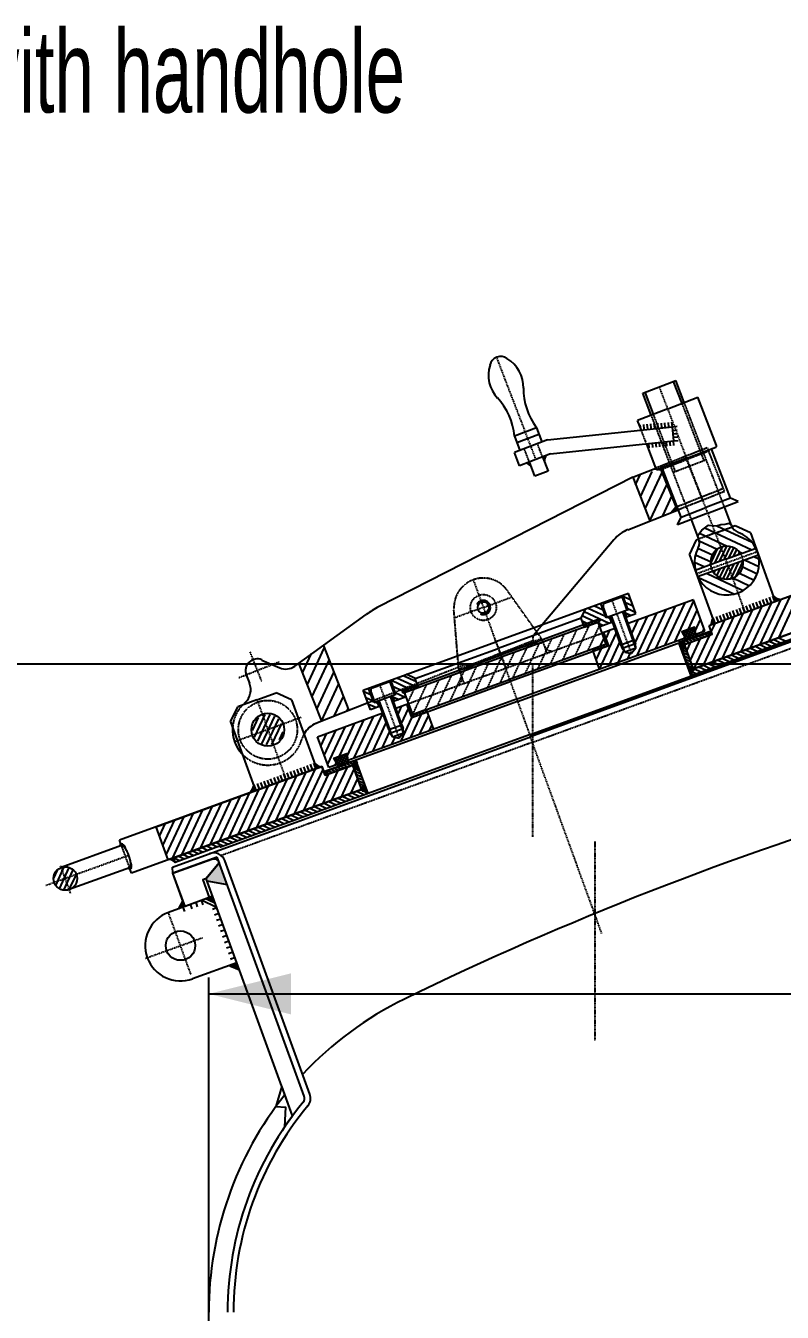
# Model space of a CAD drawing. Extents: x 77471 to 85881, y 26709 to 38599.
# Drawn here: x 78076 to 78719, y 35921 to 37014 of the extents above; entities that cross this region are included whole.
import ezdxf

# ---------------------------------------------------------------- set-up
doc = ezdxf.new("R2010")
doc.units = 0
doc.header["$MEASUREMENT"] = 0
for name, pattern in [('DASHDOT', [1, 0.5, -0.25, 0, -0.25]), ('DASHED', [0.75, 0.5, -0.25]), ('HIDDEN', [0.375, 0.25, -0.125])]:
    doc.linetypes.add(name, pattern=pattern)
for name, color, linetype in [('10', 7, 'CONTINUOUS'), ('12', 7, 'CONTINUOUS'), ('17', 7, 'CONTINUOUS'), ('19', 7, 'CONTINUOUS'), ('20', 7, 'CONTINUOUS'), ('21', 7, 'CONTINUOUS'), ('22', 7, 'CONTINUOUS'), ('50', 7, 'CONTINUOUS')]:
    doc.layers.add(name, color=color, linetype=linetype)
doc.styles.get("Standard").update_dxf_attribs({"font": 'txt', "height": 0.2})

msp = doc.modelspace()

# ---------------------------------------------------------------- linework, layer by layer
at = {"layer": '10', "color": 92, "linetype": 'DASHED'}
for q in [(78676.4, 36588), (78648.2, 36577.8)]:
    msp.add_line((78662.8, 36583.1), q, dxfattribs=at)
at = {"layer": '10', "color": 92, "linetype": 'Continuous'}
for p, q in [((78679.2, 36589), (78676.4, 36588)), ((78692, 36583.1), (78679.2, 36589)), ((78640.4, 36564.3), (78646.3, 36577.1)), ((78646.3, 36577.1), (78648.2, 36577.8)), ((78692, 36583.1), (78713.2, 36524.8)), ((78640.4, 36564.3), (78661.6, 36506)), ((78671, 36560.5), (78696.8, 36569.9)), ((78673, 36554.9), (78698.9, 36564.3)), ((78671, 36560.5), (78645.1, 36551.1)), ((78673, 36554.9), (78647.2, 36545.5)), ((78656.9, 36504.3), (78797.8, 36555.6)), ((78643.6, 36467.5), (78808.1, 36527.4)), ((78690.2, 36516.4), (78688.5, 36521.1)), ((78693, 36517.5), (78691.3, 36522.2)), ((78695.9, 36518.5), (78694.1, 36523.2)), ((78698.7, 36519.5), (78697, 36524.2)), ((78701.5, 36520.5), (78699.8, 36525.2)), ((78704.3, 36521.6), (78702.6, 36526.3)), ((78707.1, 36522.6), (78705.4, 36527.3)), ((78710, 36523.6), (78708.2, 36528.3)), ((78712.8, 36524.6), (78711.1, 36529.3)), ((78662, 36506.2), (78660.3, 36510.9)), ((78664.9, 36507.2), (78663.1, 36511.9)), ((78667.7, 36508.2), (78666, 36512.9)), ((78670.5, 36509.2), (78668.8, 36513.9)), ((78673.3, 36510.3), (78671.6, 36515)), ((78676.1, 36511.3), (78674.4, 36516)), ((78678.9, 36512.3), (78677.2, 36517)), ((78681.8, 36513.3), (78680.1, 36518)), ((78684.6, 36514.4), (78682.9, 36519.1)), ((78687.4, 36515.4), (78685.7, 36520.1)), ((78494.1, 36439.7), (78658.6, 36499.6)), ((78504.4, 36411.5), (78767, 36507.1)), ((78656.8, 36495.7), (78655.8, 36498.6)), ((78656, 36497.9), (78658.7, 36498.9)), ((78656.2, 36498.2), (78658.5, 36499.2)), ((78658.7, 36498.9), (78656.4, 36497.4)), ((78659.6, 36496.8), (78656.9, 36504.3)), ((78641.6, 36461.5), (78631.3, 36489.7)), ((78636.1, 36488.2), (78631.6, 36489)), ((78634.5, 36488.4), (78632.1, 36488.5)), ((78632.1, 36488.5), (78634.1, 36483.4)), ((78632.3, 36487.8), (78634.5, 36488.4)), ((78636.1, 36488.1), (78632.3, 36487.8)), ((78632.5, 36487.3), (78636.1, 36488.1)), ((78636, 36487.7), (78632.5, 36487.3)), ((78632.7, 36486.5), (78636, 36487.7)), ((78634.1, 36483.4), (78633.6, 36488.1)), ((78636.1, 36488.2), (78659.6, 36496.8)), ((78644, 36466.5), (78636.1, 36488.2)), ((78656.4, 36497.4), (78658.9, 36498.2)), ((78658.9, 36498.2), (78656.4, 36496.9)), ((78656.4, 36496.9), (78659.1, 36497.7)), ((78659.1, 36497.7), (78656.8, 36496.3)), ((78656.8, 36496.3), (78659.3, 36497.1)), ((78636.3, 36487.3), (78632.7, 36486.5)), ((78632.9, 36485.7), (78636.3, 36487.3)), ((78636.5, 36487.1), (78632.9, 36485.7)), ((78633.3, 36484.8), (78636.5, 36487.1)), ((78636.5, 36486.5), (78633.3, 36484.8)), ((78633.7, 36483.8), (78636.5, 36486.5)), ((78636.7, 36486.3), (78633.7, 36483.8)), ((78633.8, 36483), (78636.7, 36486.3)), ((78633.9, 36482.5), (78636.9, 36486)), ((78638.7, 36469.4), (78643.2, 36468.6)), ((78639, 36469), (78643.2, 36468.3)), ((78643.2, 36468.3), (78639.3, 36468.3)), ((78639.3, 36468.3), (78643.2, 36468)), ((78641.1, 36463.7), (78639.4, 36468.8)), ((78639.4, 36468.8), (78642, 36464.9)), ((78643.2, 36468), (78639.7, 36467.3)), ((78639.7, 36467.3), (78643.6, 36467.6)), ((78643.6, 36467.6), (78639.9, 36466.4)), ((78639.9, 36466.4), (78643.6, 36467.3)), ((78643.6, 36467.3), (78640.3, 36465.6)), ((78640.3, 36465.6), (78643.6, 36466.8)), ((78643.6, 36466.8), (78640.7, 36464.8)), ((78640.7, 36464.8), (78643.9, 36466.5)), ((78643.9, 36466.5), (78640.8, 36464.3)), ((78644, 36466.5), (78641.1, 36462.9)), ((78640.8, 36464.3), (78642.9, 36465.3)), ((78642.9, 36465.3), (78641.1, 36463.7)), ((78272.8, 36441.1), (78289.2, 36447.1)), ((78302.1, 36441.1), (78289.2, 36447.1)), ((78250.4, 36422.3), (78256.4, 36435.1)), ((78272.8, 36441.1), (78256.4, 36435.1)), ((78302.1, 36441.1), (78323.3, 36382.9)), ((78494.1, 36439.7), (78329.7, 36379.9)), ((78250.4, 36422.3), (78271.6, 36364.1)), ((78504.4, 36411.5), (78241.8, 36316)), ((78354.2, 36385.6), (78357.2, 36389.1)), ((78367.2, 36361.6), (78356.9, 36389.8)), ((78328, 36384.6), (78156.1, 36322)), ((78297.4, 36373.5), (78295.7, 36378.2)), ((78300.2, 36374.5), (78298.5, 36379.2)), ((78303.1, 36375.5), (78301.4, 36380.2)), ((78305.9, 36376.5), (78304.2, 36381.2)), ((78308.7, 36377.6), (78307, 36382.3)), ((78311.5, 36378.6), (78309.8, 36383.3)), ((78314.3, 36379.6), (78312.6, 36384.3)), ((78317.2, 36380.6), (78315.5, 36385.3)), ((78320, 36381.7), (78318.3, 36386.4)), ((78322.8, 36382.7), (78321.1, 36387.4)), ((78330.7, 36377.1), (78328, 36384.6)), ((78332.4, 36380.3), (78330, 36379.6)), ((78332.7, 36380.2), (78330, 36379.3)), ((78330, 36379.3), (78332.8, 36379.7)), ((78332.8, 36379.7), (78330.3, 36378.7)), ((78330.3, 36378.7), (78333, 36379.2)), ((78333, 36379.2), (78330.5, 36378)), ((78330.5, 36378), (78333.2, 36378.5)), ((78354.2, 36385.6), (78330.7, 36377.1)), ((78333.2, 36378.5), (78330.7, 36377.5)), ((78333.5, 36378.1), (78332.5, 36380.9)), ((78362.1, 36363.9), (78354.2, 36385.6)), ((78354.3, 36385.5), (78357.4, 36387.7)), ((78357.5, 36387.2), (78354.3, 36385.5)), ((78354.6, 36385.3), (78357.5, 36387.2)), ((78354.6, 36384.8), (78357.9, 36386.5)), ((78357.9, 36386.5), (78354.6, 36385.3)), ((78358.3, 36385.7), (78354.6, 36384.8)), ((78354.7, 36384.5), (78358.3, 36385.7)), ((78358.5, 36384.8), (78354.7, 36384.5)), ((78355, 36384), (78358.5, 36384.8)), ((78358.9, 36383.8), (78355, 36384)), ((78359.3, 36383.1), (78355, 36383.8)), ((78355, 36383.8), (78358.9, 36383.8)), ((78359.5, 36382.6), (78355, 36383.4)), ((78355.3, 36386.8), (78357.1, 36388.4)), ((78357.4, 36387.7), (78355.3, 36386.8)), ((78358.8, 36383.2), (78356.2, 36387.1)), ((78357.1, 36388.4), (78358.8, 36383.2)), ((78272.1, 36364.2), (78270.3, 36368.9)), ((78274.9, 36365.3), (78273.2, 36370)), ((78277.7, 36366.3), (78276, 36371)), ((78280.5, 36367.3), (78278.8, 36372)), ((78283.3, 36368.3), (78281.6, 36373)), ((78286.2, 36369.4), (78284.4, 36374.1)), ((78289, 36370.4), (78287.3, 36375.1)), ((78291.8, 36371.4), (78290.1, 36376.1)), ((78294.6, 36372.4), (78292.9, 36377.1)), ((78364.3, 36369.6), (78361.3, 36366)), ((78364.4, 36369.1), (78361.5, 36365.8)), ((78361.5, 36365.8), (78364.5, 36368.3)), ((78364.5, 36368.3), (78361.7, 36365.6)), ((78361.7, 36365.6), (78364.9, 36367.3)), ((78364.9, 36367.3), (78361.7, 36365)), ((78366.1, 36363.6), (78364.1, 36368.7)), ((78364.1, 36368.7), (78364.6, 36364)), ((78361.7, 36364.9), (78166.3, 36293.8)), ((78361.7, 36365), (78365.3, 36366.4)), ((78365.3, 36366.4), (78361.9, 36364.8)), ((78361.9, 36364.8), (78365.5, 36365.5)), ((78362.1, 36363.9), (78366.7, 36363.1)), ((78365.5, 36365.5), (78362.2, 36364.4)), ((78362.2, 36364.4), (78365.7, 36364.8)), ((78365.7, 36364.8), (78362.2, 36364)), ((78362.2, 36364), (78365.9, 36364.3)), ((78365.9, 36364.3), (78363.7, 36363.7)), ((78363.7, 36363.7), (78366.1, 36363.6)), ((78197.3, 36305.1), (78187, 36333.3)), ((78157.8, 36317.3), (78106.5, 36298.6)), ((78157.8, 36317.3), (78156.1, 36322)), ((78156.9, 36318.9), (78157.6, 36317.3)), ((78158, 36319.3), (78158.1, 36317.1)), ((78158.9, 36318.8), (78158.3, 36317.2)), ((78159.7, 36318.2), (78158.6, 36316.9)), ((78160.2, 36317.6), (78159.2, 36316.4)), ((78160.7, 36317), (78159.7, 36316)), ((78161.1, 36316.3), (78160.1, 36315.5)), ((78160.6, 36314.7), (78161.6, 36315.3)), ((78160.9, 36314.1), (78161.9, 36314.5)), ((78161.6, 36313.2), (78162.3, 36313.6)), ((78240.9, 36316.7), (78203.3, 36303)), ((78240.9, 36316.7), (78241.8, 36316)), ((78161.9, 36312.3), (78162.7, 36312.5)), ((78164.6, 36305), (78165.3, 36305.4)), ((78164.9, 36304.1), (78165.7, 36304.2)), ((78165, 36303), (78166, 36303.3)), ((78165.1, 36302.3), (78166.3, 36302.5)), ((78202, 36306.5), (78199.3, 36305.5)), ((78199.3, 36305.5), (78202.2, 36306.1)), ((78202.2, 36306.1), (78200, 36305.1)), ((78200, 36305.1), (78202.4, 36305.4)), ((78202.4, 36305.4), (78201, 36304.7)), ((78201, 36304.7), (78202.7, 36304.6)), ((78239, 36307.5), (78201.4, 36293.8)), ((78203.3, 36303), (78202, 36306.8)), ((78203.3, 36303), (78202, 36306.8)), ((78202.7, 36304.6), (78202, 36304.2)), ((78202, 36304.2), (78202.9, 36303.7)), ((78202.9, 36303.7), (78202.7, 36304.3)), ((78312.9, 36104.3), (78239, 36307.5)), ((78317.6, 36106), (78245.4, 36304.5)), ((78164.6, 36298.5), (78113.3, 36279.9)), ((78165, 36296.7), (78164.5, 36298.5)), ((78166.3, 36293.8), (78164.6, 36298.5)), ((78166.1, 36297.2), (78164.7, 36298.9)), ((78166.4, 36298), (78164.9, 36299)), ((78166.6, 36299.1), (78165, 36299.4)), ((78166.6, 36299.8), (78165.1, 36300.1)), ((78166.5, 36301.5), (78165.2, 36301.4)), ((78166.6, 36300.6), (78165.2, 36300.8)), ((78201.4, 36293.8), (78200.9, 36299)), ((78211.6, 36265.6), (78201.4, 36293.8)), ((78303, 36087.8), (78229.7, 36289.2)), ((78226.2, 36270.9), (78197.5, 36260.5)), ((78209.7, 36270.5), (78205.9, 36263.3)), ((78210.2, 36268.9), (78208.1, 36267.2)), ((78220.7, 36269.1), (78222.1, 36265.3)), ((78225.4, 36270.8), (78226.8, 36267)), ((78238.5, 36264.8), (78225.7, 36270.8)), ((78235.1, 36274.2), (78226.2, 36270.9)), ((78211.4, 36266.3), (78207.1, 36264.8)), ((78211, 36267.1), (78207.7, 36265.6)), ((78210.6, 36268.1), (78208.2, 36266.2)), ((78209.9, 36265.1), (78211.3, 36261.4)), ((78216, 36267.4), (78217.4, 36263.6)), ((78238.7, 36264.3), (78234.9, 36263)), ((78240.4, 36259.6), (78236.6, 36258.2)), ((78242.1, 36254.9), (78238.3, 36253.5)), ((78243.8, 36250.2), (78240, 36248.9)), ((78245.5, 36245.5), (78241.7, 36244.2)), ((78247.2, 36240.9), (78243.5, 36239.4)), ((78248.9, 36236.2), (78245.2, 36234.7)), ((78250.6, 36231.4), (78246.9, 36230.1)), ((78252.3, 36226.8), (78248.6, 36225.3)), ((78255.7, 36217.8), (78218.1, 36204.1)), ((78249.7, 36215.2), (78257.8, 36211.7)), ((78254.1, 36222.1), (78250.3, 36220.6)), ((78254, 36222), (78250.3, 36220.7)), ((78255.6, 36217.1), (78250.7, 36215.4)), ((78257.2, 36213.1), (78251.5, 36215)), ((78255.8, 36217.4), (78252, 36216)), ((78255.8, 36217.4), (78252, 36216)), ((78255.8, 36217.4), (78252, 36216)), ((78255.6, 36216.4), (78252, 36215.2)), ((78256, 36215.8), (78252.1, 36214.5)), ((78256.6, 36214.5), (78252.8, 36214.4))]:
    msp.add_line(p, q, dxfattribs=at)
at = {"layer": '10', "color": 52, "linetype": 'DASHDOT'}
for p, q in [((78672, 36557.7), (78697.9, 36567.1)), ((78646.2, 36548.3), (78672, 36557.7)), ((78672, 36557.7), (78687.4, 36515.4)), ((78272.8, 36441.1), (78297.4, 36373.5)), ((78272.8, 36441.1), (78282, 36415.7)), ((78310.2, 36426), (78282, 36415.7)), ((78282, 36415.7), (78253.8, 36405.5)), ((78164, 36308.9), (78093.5, 36283.3)), ((78114.4, 36276.8), (78105.8, 36300.5)), ((78207.8, 36232.3), (78197.5, 36260.5)), ((78178, 36221.5), (78226.6, 36239.1)), ((78216.8, 36207.7), (78207.8, 36232.3))]:
    msp.add_line(p, q, dxfattribs=at)
at = {"layer": '10', "color": 3, "linetype": 'Continuous'}
for p, q in [((78809.2, 36520.4), (78505.1, 36409.7)), ((78809.2, 36520.4), (78505.1, 36409.7)), ((78200.9, 36299), (78505.1, 36409.7)), ((78200.9, 36299), (78505.1, 36409.7)), ((78229.7, 36289.2), (78240.8, 36302.5)), ((78229.7, 36289.2), (78226.9, 36288.2)), ((78230.3, 36287.3), (78247.4, 36284.3))]:
    msp.add_line(p, q, dxfattribs=at)
at = {"layer": '10', "color": 3, "linetype": 'HIDDEN'}
for q in [(78771.2, 36501.2), (78771.2, 36501.2), (78242.4, 36308.8)]:
    msp.add_line((78506.8, 36405), q, dxfattribs=at)
at = {"layer": '10', "color": 2, "linetype": 'DASHDOT'}
for p, q in [((78506.8, 36470.3), (78506.8, 36324.7)), ((78565.8, 36242.6), (78505.1, 36409.7)), ((78559.8, 36320.8), (78559.8, 36151.4))]:
    msp.add_line(p, q, dxfattribs=at)
at = {"layer": '10', "color": 92, "linetype": 'HIDDEN'}
msp.add_line((78164.6, 36298.5), (78157.8, 36317.3), dxfattribs=at)
at = {"layer": '10', "color": 92, "linetype": 'Continuous'}
msp.add_lwpolyline([(78164.6, 36298.5, 0.149531), (78165.1, 36298.9, 0.089913), (78165.4, 36299.6, 0.050793), (78165.6, 36300.7, 0.032211), (78165.6, 36302, 0.023045), (78165.4, 36303.5, 0.018241), (78165.1, 36305.3, 0.01573), (78164.6, 36307.1, 0.014639), (78164, 36308.9, 0.014639), (78163.2, 36310.7, 0.01573), (78162.5, 36312.4, 0.018241), (78161.6, 36314, 0.023045), (78160.7, 36315.3, 0.032211), (78159.9, 36316.3, 0.050793), (78159.1, 36317, 0.089913), (78158.4, 36317.3, 0.149531), (78157.8, 36317.3, 0.149531)], format="xyb", dxfattribs=at)
at = {"layer": '10', "color": 3, "linetype": 'Continuous'}
for points in [[(78232.3, 36273.2), (78211.7, 36265.6), (78201.4, 36293.8), (78234.3, 36305.8), (78236, 36306.1), (78237.5, 36305.9), (78238.8, 36305.3), (78239.8, 36304.4), (78240.8, 36302.5), (78229.7, 36289.2), (78226.9, 36288.2)], [(78296.2, 36078.3), (78303, 36087.8), (78293.8, 36112.9), (78288.9, 36095.6), (78297, 36094.9)]]:
    msp.add_lwpolyline(points, close=True, dxfattribs=at)
at = {"layer": '10', "color": 92, "linetype": 'Continuous'}
for centre, radius in [((78282, 36415.7), 14), ((78109.9, 36289.3), 10), ((78207.8, 36232.3), 12.5)]:
    msp.add_circle(centre, radius, dxfattribs=at)
for centre, radius, start, end in [((78672, 36557.7), 14, 32.3736, 187.6264), ((78672, 36557.7), 14, 215.3009, 7.6264), ((78723.2, 36547.8), 22.1, 239.1609, 253.2857), ((78715.5, 36531.9), 5.39, 240.0005, 266.2597), ((78649.6, 36510.4), 10.2, 327.2267, 357.657), ((78639.6, 36515.7), 22.3, 334.1096, 340.9489), ((78329.6, 36394), 10.2, 222.3431, 252.7733), ((78333.8, 36404.4), 22.3, 239.0511, 245.8904), ((78249.2, 36375.2), 22.1, 326.7143, 340.8391), ((78265.3, 36368), 5.39, 313.7403, 339.9995), ((78155.4, 36318.1), 1.52, 309.1444, 27.8079), ((78195.8, 36294.8), 11.2, 47.4302, 74.3997), ((78163.3, 36296.4), 1.52, 12.1921, 90.8556), ((78207.8, 36232.3), 30, 109.9856, 199.9826), ((78207.8, 36232.3), 30, 200.0006, 289.9826)]:
    msp.add_arc(centre, radius, start, end, dxfattribs=at)
at = {"layer": '10', "color": 3, "linetype": 'Continuous'}
for centre, radius, start, end in [((79631.8, 33655.5), 2816, 106.6772, 115.9822), ((78236, 36301.1), 10, 20.0046, 110.0129), ((78236, 36301.1), 5, 20.0046, 110.0129), ((78527.8, 35920.8), 296, 115.9822, 136.9372), ((78527.8, 35920.8), 296, 141.3703, 180), ((78308.3, 36102.6), 10, 320.3702, 20.0039), ((78527.8, 35920.8), 280, 140.3702, 180), ((78527.8, 35920.8), 275, 140.3701, 180), ((78308.3, 36102.6), 5, 320.3702, 20.0039)]:
    msp.add_arc(centre, radius, start, end, dxfattribs=at)
for points in [[(78229.7, 36289.2), (78240.8, 36302.5), (78230.3, 36287.3), (78247.4, 36284.3)], [(78228.2, 36271.7), (78235.1, 36274.2), (78237.7, 36267.3)]]:
    msp.add_solid(points, dxfattribs=at)
at = {"layer": '12', "color": 52, "linetype": 'Continuous'}
for p, q in [((78716.1, 36493.9), (78734, 36532.4)), ((78684.2, 36482.3), (78702.1, 36520.8)), ((78692.2, 36485.2), (78710.1, 36523.7)), ((78700.2, 36488.1), (78718.1, 36526.6)), ((78708.1, 36491), (78726.1, 36529.5)), ((78660.3, 36473.6), (78678.2, 36512.1)), ((78668.3, 36476.5), (78686.2, 36515)), ((78676.2, 36479.4), (78694.2, 36517.9)), ((78767, 36507.1), (78641.6, 36461.5)), ((78652.3, 36470.7), (78670.2, 36509.2)), ((78657.9, 36499.3), (78658.8, 36498.9)), ((78658.8, 36498.9), (78662.3, 36506.3)), ((78631.3, 36489.7), (78635.2, 36487.9)), ((78634, 36490.6), (78637.8, 36488.8)), ((78636.6, 36491.6), (78640.5, 36489.8)), ((78638.1, 36482.8), (78641.5, 36490.2)), ((78639.3, 36492.6), (78643.1, 36490.8)), ((78641, 36474.8), (78649.5, 36493.1)), ((78642, 36493.5), (78645.8, 36491.7)), ((78644.3, 36467.8), (78657.5, 36496)), ((78644.6, 36494.5), (78648.5, 36492.7)), ((78647.3, 36495.5), (78651.1, 36493.7)), ((78649.9, 36496.4), (78653.8, 36494.6)), ((78652.6, 36497.4), (78656.4, 36495.6)), ((78655.2, 36498.4), (78659.1, 36496.6)), ((78699.9, 36488), (78706.4, 36485.1)), ((78703.9, 36489.5), (78710.3, 36486.5)), ((78707.9, 36490.9), (78714.3, 36488)), ((78711.9, 36492.4), (78718.3, 36489.4)), ((78715.9, 36493.8), (78722.3, 36490.9)), ((78632.3, 36487), (78632.5, 36486.9)), ((78633.1, 36486.3), (78637.5, 36484.3)), ((78633.8, 36483.8), (78638.5, 36481.6)), ((78634.8, 36481.2), (78639.5, 36479)), ((78635.8, 36487.3), (78636.6, 36487)), ((78635.8, 36478.5), (78640.4, 36476.3)), ((78672, 36477.9), (78678.5, 36474.9)), ((78676, 36479.3), (78682.4, 36476.3)), ((78680, 36480.8), (78686.4, 36477.8)), ((78684, 36482.2), (78690.4, 36479.2)), ((78688, 36483.7), (78694.4, 36480.7)), ((78692, 36485.1), (78698.4, 36482.2)), ((78696, 36486.6), (78702.4, 36483.6)), ((78636.7, 36475.8), (78641.4, 36473.7)), ((78637.7, 36473.2), (78642.4, 36471)), ((78638.7, 36470.5), (78643.3, 36468.4)), ((78639.6, 36467.9), (78643.3, 36466.2)), ((78644.1, 36467.7), (78650.5, 36464.7)), ((78648.1, 36469.2), (78654.5, 36466.2)), ((78652.1, 36470.6), (78658.5, 36467.6)), ((78656.1, 36472.1), (78662.5, 36469.1)), ((78660.1, 36473.5), (78666.5, 36470.5)), ((78664.1, 36475), (78670.5, 36472)), ((78668.1, 36476.4), (78674.5, 36473.4)), ((78641.6, 36461.5), (78641.6, 36461.5)), ((78641.8, 36462.2), (78642.6, 36461.8)), ((78642.8, 36465), (78646.6, 36463.3)), ((78296.7, 36341.3), (78314.6, 36379.7)), ((78304.6, 36344.2), (78322.6, 36382.6)), ((78312.6, 36347.1), (78328.9, 36382)), ((78320.6, 36350), (78333.7, 36378.2)), ((78328.6, 36352.9), (78341.7, 36381.1)), ((78330.4, 36380.1), (78334.2, 36378.3)), ((78333, 36381.1), (78336.9, 36379.3)), ((78335.7, 36382.1), (78339.5, 36380.3)), ((78336.5, 36355.8), (78349.7, 36384)), ((78338.3, 36383), (78342.2, 36381.2)), ((78341, 36384), (78344.8, 36382.2)), ((78343.6, 36385), (78347.5, 36383.2)), ((78344.5, 36358.7), (78355.5, 36382.2)), ((78346.3, 36385.9), (78350.1, 36384.1)), ((78349, 36386.9), (78352.8, 36385.1)), ((78351.6, 36387.9), (78355.5, 36386.1)), ((78354.3, 36388.8), (78357.9, 36387.1)), ((78355.1, 36383.2), (78359.7, 36381)), ((78355.4, 36385.3), (78358.8, 36383.7)), ((78356, 36380.6), (78360.7, 36378.4)), ((78264.8, 36329.6), (78282.7, 36368.1)), ((78272.7, 36332.6), (78290.7, 36371)), ((78280.7, 36335.5), (78298.6, 36373.9)), ((78288.7, 36338.4), (78306.6, 36376.8)), ((78330.4, 36377.9), (78331.5, 36377.4)), ((78352.5, 36361.6), (78358.4, 36374.2)), ((78357, 36377.9), (78361.7, 36375.7)), ((78358, 36375.2), (78362.6, 36373.1)), ((78358.9, 36372.6), (78363.6, 36370.4)), ((78359.9, 36369.9), (78364.6, 36367.8)), ((78360.9, 36367.3), (78365.5, 36365.1)), ((78232.9, 36318), (78250.8, 36356.5)), ((78240.9, 36320.9), (78258.8, 36359.4)), ((78248.8, 36323.8), (78266.8, 36362.3)), ((78256.8, 36326.7), (78274.7, 36365.2)), ((78341.7, 36357.7), (78348.2, 36354.7)), ((78345.7, 36359.1), (78352.1, 36356.1)), ((78349.7, 36360.6), (78356.1, 36357.6)), ((78353.7, 36362), (78360.1, 36359)), ((78357.7, 36363.5), (78364.1, 36360.5)), ((78360.5, 36364.5), (78361.3, 36366.2)), ((78361.7, 36364.9), (78362, 36364.8)), ((78361.8, 36364.6), (78362.9, 36364.1)), ((78209, 36309.3), (78226.9, 36347.8)), ((78216.9, 36312.2), (78234.9, 36350.7)), ((78224.9, 36315.1), (78242.8, 36353.6)), ((78309.8, 36346.1), (78316.3, 36343.1)), ((78313.8, 36347.5), (78320.2, 36344.5)), ((78317.8, 36349), (78324.2, 36346)), ((78321.8, 36350.4), (78328.2, 36347.4)), ((78325.8, 36351.9), (78332.2, 36348.9)), ((78329.8, 36353.3), (78336.2, 36350.3)), ((78333.8, 36354.8), (78340.2, 36351.8)), ((78337.8, 36356.2), (78344.2, 36353.2)), ((78189.9, 36325.3), (78195, 36336.2)), ((78192.8, 36317.3), (78203, 36339.1)), ((78195.7, 36309.4), (78210.9, 36342)), ((78201, 36306.4), (78218.9, 36344.9)), ((78217.6, 36344.4), (78217.6, 36344.4)), ((78278, 36334.4), (78284.4, 36331.5)), ((78281.9, 36335.9), (78288.3, 36332.9)), ((78285.9, 36337.3), (78292.3, 36334.4)), ((78289.9, 36338.8), (78296.3, 36335.8)), ((78293.9, 36340.3), (78300.3, 36337.3)), ((78297.9, 36341.7), (78304.3, 36338.7)), ((78301.9, 36343.2), (78308.3, 36340.2)), ((78305.9, 36344.6), (78312.3, 36341.6)), ((78250, 36324.3), (78256.5, 36321.3)), ((78254, 36325.7), (78260.4, 36322.8)), ((78258, 36327.2), (78264.4, 36324.2)), ((78262, 36328.6), (78268.4, 36325.7)), ((78266, 36330.1), (78272.4, 36327.1)), ((78270, 36331.5), (78276.4, 36328.6)), ((78274, 36333), (78280.4, 36330)), ((78218.2, 36312.7), (78223.3, 36310.3)), ((78222.1, 36314.1), (78227.3, 36311.7)), ((78226.1, 36315.6), (78231.2, 36313.2)), ((78230.1, 36317), (78235.2, 36314.6)), ((78234.1, 36318.5), (78239.2, 36316.1)), ((78238.1, 36319.9), (78244.5, 36316.9)), ((78242.1, 36321.4), (78248.5, 36318.4)), ((78246.1, 36322.8), (78252.5, 36319.8)), ((78202.2, 36306.9), (78207.3, 36304.5)), ((78206.2, 36308.3), (78211.3, 36305.9)), ((78210.2, 36309.8), (78215.3, 36307.4)), ((78214.2, 36311.2), (78219.3, 36308.8)), ((78099.9, 36288.9), (78103.7, 36297.1)), ((78101.8, 36283.5), (78109.1, 36299.2)), ((78104.9, 36280.6), (78113.3, 36298.7)), ((78108.7, 36279.3), (78116.7, 36296.6)), ((78113.3, 36279.9), (78119.3, 36292.7))]:
    msp.add_line(p, q, dxfattribs=at)
for points in [[(78656.9, 36504.3), (78797.8, 36555.6), (78808.1, 36527.4), (78643.6, 36467.5), (78636.1, 36488.2), (78659.6, 36496.8)], [(78767, 36507.1), (78641.6, 36461.5), (78641.6, 36461.5), (78643.6, 36467.5), (78643.6, 36467.5), (78803.4, 36525.7), (78803.4, 36525.7), (78804.7, 36521.9), (78804.7, 36521.9), (78767.2, 36508.2), (78767.2, 36508.2)], [(78643.6, 36467.5), (78803.4, 36525.7), (78803.4, 36525.7), (78804.7, 36521.9), (78804.7, 36521.9), (78767.2, 36508.2), (78767.2, 36508.2), (78804.7, 36521.9), (78804.7, 36521.9), (78767.2, 36508.2), (78767.2, 36508.2), (78767, 36507.1), (78767, 36507.1), (78641.6, 36461.5), (78641.6, 36461.5)], [(78631.3, 36489.7), (78632.3, 36486.8), (78659.6, 36496.8), (78658.6, 36499.6)], [(78644, 36466.5), (78636.4, 36487.5), (78632.9, 36486.3), (78640.6, 36465.2)], [(78356.9, 36389.8), (78358, 36387), (78330.7, 36377.1), (78329.7, 36379.9)], [(78187, 36333.3), (78328, 36384.6), (78330.7, 36377.1), (78354.2, 36385.6), (78361.7, 36364.9), (78197.3, 36305.1)], [(78362.1, 36363.9), (78354.5, 36384.9), (78357.9, 36386.2), (78365.5, 36365.1)], [(78202, 36306.8), (78361.7, 36364.9), (78367.2, 36361.6), (78241.8, 36316), (78240.9, 36316.7), (78203.3, 36303)]]:
    msp.add_lwpolyline(points, close=True, dxfattribs=at)
msp.add_circle((78109.9, 36289.3), 10, dxfattribs=at)
at = {"layer": '19', "color": 52, "linetype": 'Continuous'}
for p, q in [((78594.5, 36623.8), (78598.4, 36632.2)), ((78598.6, 36613.6), (78608.7, 36635.2)), ((78602.6, 36603.3), (78617, 36634.2)), ((78606.6, 36593.1), (78621.3, 36624.4)), ((78617.5, 36597.5), (78625.5, 36614.7)), ((78628.4, 36601.9), (78629.8, 36604.9)), ((78653.4, 36587.2), (78693.2, 36568.6)), ((78663.5, 36589.1), (78693.5, 36575.1)), ((78673.9, 36591), (78675.5, 36590.4)), ((78675.7, 36590), (78676, 36589.9)), ((78648, 36578.4), (78647.3, 36580.2)), ((78648.6, 36576.2), (78663.9, 36569.1)), ((78648.9, 36582.7), (78672.4, 36571.7)), ((78645.4, 36564.4), (78658.6, 36558.3)), ((78647.5, 36570.1), (78659.7, 36564.4)), ((78657.9, 36555.7), (78664.2, 36569.3)), ((78661.8, 36557.2), (78668.4, 36571.2)), ((78665.8, 36558.6), (78671.9, 36571.7)), ((78669.8, 36560.1), (78675.1, 36571.3)), ((78673.8, 36561.5), (78677.9, 36570.4)), ((78677.8, 36563), (78680.5, 36568.8)), ((78681.8, 36564.4), (78682.8, 36566.6)), ((78682.5, 36567), (78685.3, 36565.7)), ((78644.5, 36558.2), (78653.2, 36554.2)), ((78666.1, 36545), (78670.2, 36553.8)), ((78669, 36544), (78674.2, 36555.3)), ((78672.1, 36543.7), (78678.2, 36556.7)), ((78675.6, 36544.2), (78682.2, 36558.2)), ((78679.8, 36546.1), (78686.2, 36559.6)), ((78685.5, 36554.1), (78697.9, 36548.3)), ((78687.1, 36560), (78699.3, 36554.3)), ((78695, 36562.9), (78699.3, 36560.9)), ((78647.4, 36545.3), (78678.4, 36530.9)), ((78655.2, 36548.4), (78686, 36534)), ((78661.2, 36548.8), (78662.2, 36550.9)), ((78663.5, 36546.6), (78666.2, 36552.4)), ((78677.2, 36544.7), (78691.3, 36538.1)), ((78682.8, 36548.7), (78695.2, 36542.9)), ((78559.6, 36521), (78566.9, 36517.7)), ((78583.9, 36529.2), (78590.4, 36526.2)), ((78585.9, 36523.9), (78592.3, 36520.9)), ((78611.8, 36484.7), (78628.5, 36520.6)), ((78619.7, 36487.6), (78636.5, 36523.5)), ((78627.7, 36490.5), (78643.9, 36525.2)), ((78549.2, 36512.7), (78559, 36508.1)), ((78550.9, 36516.3), (78572.1, 36506.4)), ((78554.3, 36519.1), (78568.8, 36512.3)), ((78571, 36511.3), (78572.6, 36510.5)), ((78585.9, 36515), (78590.2, 36513)), ((78587.8, 36518.6), (78594.2, 36515.6)), ((78594.1, 36489.5), (78604.6, 36511.9)), ((78595.8, 36478.9), (78612.5, 36514.8)), ((78603.8, 36481.8), (78620.5, 36517.7)), ((78639.3, 36501.1), (78646.8, 36517.3)), ((78549, 36508.3), (78553.7, 36506.1)), ((78551, 36505.1), (78553.6, 36503.9)), ((78553.7, 36506.1), (78556.2, 36504.9)), ((78556.3, 36507.1), (78558.9, 36505.9)), ((78559, 36508), (78561.6, 36506.8)), ((78561.7, 36509), (78564, 36507.9)), ((78563.1, 36506.2), (78566.7, 36504.5)), ((78569.4, 36493.2), (78572.7, 36500.2)), ((78588.3, 36505.4), (78588.6, 36506.1)), ((78591.2, 36497.5), (78596.6, 36509)), ((78645.2, 36499.6), (78649.7, 36509.3)), ((78651.6, 36499.2), (78652.6, 36501.3)), ((78563.9, 36467.3), (78578.3, 36498)), ((78564.5, 36486.6), (78567.7, 36493.4)), ((78569.2, 36488.3), (78571.6, 36487.2)), ((78571.9, 36470.2), (78581.2, 36490.1)), ((78635.7, 36493.4), (78636.3, 36494.6)), ((78311.4, 36464), (78319.1, 36480.5)), ((78315.4, 36453.7), (78330, 36485)), ((78558.5, 36484.5), (78561.1, 36483.3)), ((78561, 36475.2), (78565.4, 36484.7)), ((78561.2, 36485.4), (78563.8, 36484.2)), ((78563.9, 36486.4), (78566.4, 36485.2)), ((78566.5, 36487.4), (78569.1, 36486.2)), ((78579.9, 36473.1), (78584.4, 36482.8)), ((78587.8, 36476), (78590, 36480.6)), ((78319.5, 36443.5), (78334.1, 36474.7)), ((78323.5, 36433.2), (78338.1, 36464.4)), ((78386.4, 36458), (78401.8, 36450.8)), ((78391.7, 36459.9), (78407.1, 36452.7)), ((78397, 36461.9), (78408.2, 36456.7)), ((78327.6, 36422.9), (78342.1, 36454.2)), ((78338.4, 36427.2), (78346.2, 36443.9)), ((78363.2, 36448.5), (78369.7, 36445.5)), ((78367.2, 36451), (78367.7, 36450.8)), ((78388.3, 36452.7), (78396.5, 36448.9)), ((78388.3, 36443.8), (78393.5, 36441.4)), ((78390.3, 36447.4), (78398.8, 36443.4)), ((78396.9, 36449), (78399.5, 36447.8)), ((78399.6, 36450), (78402.1, 36448.8)), ((78402.2, 36451), (78404.8, 36449.8)), ((78404.9, 36451.9), (78407.4, 36450.8)), ((78407.5, 36452.9), (78409.9, 36451.8)), ((78349.2, 36431.5), (78350.2, 36433.7)), ((78365.2, 36443.2), (78371.6, 36440.2)), ((78367.1, 36437.8), (78374.4, 36434.5)), ((78373.3, 36439.4), (78375.4, 36438.4)), ((78392.7, 36429), (78395.9, 36435.9)), ((78395.6, 36421), (78401.6, 36433.9)), ((78269, 36415.1), (78274.2, 36426.1)), ((78270.7, 36409.3), (78279.7, 36428.6)), ((78273.5, 36405.9), (78284.1, 36428.6)), ((78277, 36403.8), (78288, 36427.3)), ((78280.9, 36402.8), (78291.3, 36424.9)), ((78349.5, 36393.2), (78364, 36424.3)), ((78355.2, 36391.3), (78372, 36427.2)), ((78363.2, 36394.2), (78379.7, 36429.6)), ((78395.1, 36405.8), (78404.7, 36426.3)), ((78403.1, 36408.7), (78412.5, 36429)), ((78404.4, 36428.4), (78407, 36427.2)), ((78407.1, 36429.3), (78409.7, 36428.1)), ((78409.7, 36430.3), (78412.3, 36429.1)), ((78411, 36411.6), (78418.7, 36428)), ((78412.4, 36431.3), (78415, 36430.1)), ((78415.1, 36432.2), (78417.4, 36431.1)), ((78285.5, 36403.2), (78293.9, 36421.1)), ((78291.8, 36407.1), (78294.9, 36413.9)), ((78327, 36401.8), (78332.1, 36412.7)), ((78329.9, 36393.8), (78340.1, 36415.6)), ((78332.8, 36385.9), (78348, 36418.5)), ((78342.9, 36393.2), (78356, 36421.4)), ((78371.2, 36397.1), (78382.6, 36421.6)), ((78379.1, 36400), (78385.5, 36413.6)), ((78419, 36414.5), (78421.5, 36419.9)), ((78387.1, 36402.9), (78390.1, 36409.3)), ((78339.3, 36385.5), (78340.3, 36387.7))]:
    msp.add_line(p, q, dxfattribs=at)
at = {"layer": '19', "color": 52, "linetype": 'HIDDEN'}
for p, q in [((78532.6, 36475), (78544.6, 36500.7)), ((78543.3, 36478.9), (78555.2, 36504.5)), ((78553.9, 36482.8), (78563.8, 36504.1)), ((78500.7, 36463.4), (78512.7, 36489.1)), ((78511.4, 36467.3), (78523.3, 36492.9)), ((78522, 36471.2), (78534, 36496.8)), ((78468.9, 36451.8), (78480.8, 36477.5)), ((78479.5, 36455.7), (78491.4, 36481.3)), ((78490.1, 36459.6), (78502.1, 36485.2)), ((78437, 36440.2), (78448.9, 36465.8)), ((78447.6, 36444.1), (78459.5, 36469.7)), ((78458.2, 36447.9), (78470.2, 36473.6)), ((78415.7, 36432.5), (78427.6, 36458.1)), ((78426.3, 36436.3), (78438.3, 36462)), ((78401.2, 36439.2), (78406.4, 36450.4)), ((78405.1, 36428.6), (78417, 36454.2))]:
    msp.add_line(p, q, dxfattribs=at)
at = {"layer": '19', "color": 92, "linetype": 'Continuous'}
msp.add_lwpolyline([(78647.1, 36580.4), (78650.9, 36585.2), (78656.4, 36589.4), (78663.2, 36589), (78667, 36590.2), (78670.6, 36590.3), (78675.2, 36591.6)], dxfattribs=at)
at = {"layer": '20', "color": 52, "linetype": 'DASHDOT'}
for p, q in [((78456.5, 36543.2), (78505.1, 36409.7)), ((78465.1, 36519.6), (78488.5, 36528.2)), ((78591, 36480.4), (78574.3, 36526.4)), ((78465.1, 36519.6), (78441.6, 36511.1)), ((78393.7, 36408.6), (78377, 36454.6))]:
    msp.add_line(p, q, dxfattribs=at)
at = {"layer": '20', "color": 92, "linetype": 'Continuous'}
for p, q in [((78588.4, 36531.5), (78475.7, 36490.5)), ((78594.6, 36514.6), (78588.4, 36531.5)), ((78569.4, 36510.8), (78564.9, 36523)), ((78570.3, 36511.1), (78566.9, 36520.5)), ((78581.2, 36527.8), (78568.1, 36523.1)), ((78588.2, 36517.6), (78583.7, 36529.8)), ((78587.2, 36517.2), (78583.8, 36526.6)), ((78643.6, 36526.1), (78588.2, 36505.9)), ((78653.2, 36499.8), (78643.6, 36526.1)), ((78548.2, 36510.5), (78477.7, 36484.8)), ((78563.4, 36509.6), (78479.8, 36479.2)), ((78548.2, 36510.5), (78551.8, 36518.2)), ((78550.2, 36504.9), (78548.2, 36510.5)), ((78550.2, 36504.9), (78563.4, 36509.6)), ((78563.4, 36509.6), (78564.1, 36507.8)), ((78588.2, 36517.6), (78569.4, 36510.8)), ((78573.9, 36507.1), (78572.2, 36511.8)), ((78582, 36487.7), (78573.1, 36512.1)), ((78583, 36488), (78574.1, 36512.5)), ((78592.4, 36491.4), (78583.5, 36515.9)), ((78593.3, 36491.8), (78584.4, 36516.2)), ((78587.1, 36511.9), (78585.3, 36516.6)), ((78586.1, 36511.5), (78594.6, 36514.6)), ((78562.7, 36507.2), (78480.4, 36477.3)), ((78550.2, 36504.9), (78550.9, 36503)), ((78550.9, 36503), (78564.1, 36507.8)), ((78569.5, 36488.5), (78562.7, 36507.2)), ((78564, 36503.5), (78574.8, 36507.4)), ((78576.9, 36501.8), (78566.1, 36497.8)), ((78645.7, 36497), (78653.2, 36499.8)), ((78362.9, 36449.4), (78475.7, 36490.5)), ((78569.5, 36488.5), (78487.3, 36458.5)), ((78493.4, 36441.6), (78636.7, 36493.8)), ((78557.8, 36484.2), (78570.9, 36489)), ((78571.6, 36487.1), (78567.5, 36498.4)), ((78593.3, 36491.8), (78582, 36487.7)), ((78582, 36487.7), (78583.1, 36484.6)), ((78585.4, 36481.5), (78583, 36488)), ((78594.4, 36488.7), (78583.1, 36484.6)), ((78594.8, 36484.9), (78592.4, 36491.4)), ((78593.3, 36491.8), (78594.4, 36488.7)), ((78594.8, 36484.9), (78594.4, 36488.7)), ((78396.1, 36448.8), (78479.8, 36479.2)), ((78398.2, 36447.4), (78480.4, 36477.3)), ((78407.2, 36459.2), (78477.7, 36484.8)), ((78571.6, 36487.1), (78488, 36456.6)), ((78563.9, 36467.3), (78557.8, 36484.2)), ((78585.4, 36481.5), (78583.1, 36484.6)), ((78594.8, 36484.9), (78585.4, 36481.5)), ((78585.4, 36481.5), (78591, 36480.4)), ((78594.8, 36484.9), (78591, 36480.4)), ((78370.8, 36451.2), (78383.9, 36456)), ((78390.8, 36445.8), (78386.4, 36458)), ((78389.9, 36445.4), (78386.5, 36454.8)), ((78407.2, 36459.2), (78399.5, 36462.8)), ((78404.3, 36426.2), (78488, 36456.6)), ((78405.1, 36428.6), (78487.3, 36458.5)), ((78409.3, 36453.5), (78407.2, 36459.2)), ((78369.1, 36432.5), (78362.9, 36449.4)), ((78372, 36438.9), (78367.6, 36451.1)), ((78373, 36439.3), (78369.6, 36448.7)), ((78372, 36438.9), (78390.8, 36445.8)), ((78395, 36419.6), (78386.1, 36444.1)), ((78396, 36420), (78387.1, 36444.4)), ((78389.7, 36440), (78388, 36444.7)), ((78409.3, 36453.5), (78396.1, 36448.8)), ((78396.1, 36448.8), (78396.8, 36446.9)), ((78410, 36451.7), (78396.8, 36446.9)), ((78405.1, 36428.6), (78398.2, 36447.4)), ((78409.3, 36453.5), (78410, 36451.7)), ((78493.4, 36441.6), (78350.1, 36389.5)), ((78377.5, 36435.6), (78369.1, 36432.5)), ((78376.6, 36435.3), (78374.9, 36440)), ((78384.7, 36415.9), (78375.8, 36440.3)), ((78385.6, 36416.2), (78376.7, 36440.6)), ((78399.6, 36443.6), (78388.8, 36439.7)), ((78390.8, 36434.1), (78401.6, 36438)), ((78404.3, 36426.2), (78400.2, 36437.5)), ((78416.8, 36432.9), (78403.7, 36428.1)), ((78423, 36416), (78416.8, 36432.9)), ((78324.1, 36409.8), (78379.6, 36430)), ((78384.7, 36415.9), (78396, 36420)), ((78384.7, 36415.9), (78385.8, 36412.8)), ((78388, 36409.6), (78385.6, 36416.2)), ((78385.8, 36412.8), (78397.1, 36416.9)), ((78388, 36409.6), (78385.8, 36412.8)), ((78388, 36409.6), (78397.4, 36413)), ((78397.4, 36413), (78393.7, 36408.6)), ((78397.4, 36413), (78395, 36419.6)), ((78396, 36420), (78397.1, 36416.9)), ((78397.4, 36413), (78397.1, 36416.9)), ((78333.7, 36383.5), (78324.1, 36409.8)), ((78388, 36409.6), (78393.7, 36408.6)), ((78341.2, 36386.2), (78333.7, 36383.5))]:
    msp.add_line(p, q, dxfattribs=at)
at = {"layer": '20', "color": 92, "linetype": 'HIDDEN'}
for p, q in [((78508.1, 36502.2), (78485.4, 36534.1)), ((78443.2, 36479), (78440.1, 36517.6)), ((78514.7, 36493), (78508.2, 36502.1)), ((78401.6, 36438), (78566.1, 36497.8)), ((78514.7, 36493), (78479.4, 36480.1)), ((78514.7, 36493), (78519.1, 36480.7)), ((78444.2, 36467.3), (78443.3, 36478.6)), ((78444.2, 36467.3), (78479.4, 36480.1)), ((78444.2, 36467.3), (78448.6, 36455.1))]:
    msp.add_line(p, q, dxfattribs=at)
at = {"layer": '20', "color": 52, "linetype": 'Continuous'}
for p, q in [((78634, 36499.2), (78633.8, 36498.8)), ((78644.2, 36494.4), (78634, 36499.2)), ((78636.6, 36500.1), (78635.1, 36496.7)), ((78639.3, 36501.1), (78636.3, 36494.6)), ((78646.6, 36495.5), (78636.6, 36500.1)), ((78642, 36502.1), (78637.2, 36491.8)), ((78645.5, 36498.2), (78639.3, 36501.1)), ((78644.6, 36503), (78639.8, 36492.8)), ((78645, 36500.6), (78642, 36502.1)), ((78645.2, 36499.6), (78642.5, 36493.7)), ((78641.6, 36493.4), (78635.3, 36496.4)), ((78638.9, 36492.4), (78636.8, 36493.4)), ((78646, 36496.5), (78645.1, 36494.7)), ((78338.2, 36391.5), (78348.4, 36386.7)), ((78339.4, 36389.4), (78340.8, 36392.4)), ((78340.6, 36387.3), (78343.5, 36393.4)), ((78340.8, 36392.4), (78351.1, 36387.7)), ((78341.5, 36384.5), (78346.1, 36394.4)), ((78343.5, 36393.4), (78350, 36390.4)), ((78344, 36385.1), (78348.8, 36395.4)), ((78346.1, 36394.4), (78349.5, 36392.8)), ((78346.7, 36386.1), (78349.6, 36392.4)), ((78348.8, 36395.4), (78349.1, 36395.2)), ((78349.3, 36387), (78350.3, 36389.1)), ((78339.9, 36388.5), (78345.8, 36385.7)), ((78341.3, 36385.6), (78343.1, 36384.8))]:
    msp.add_line(p, q, dxfattribs=at)
at = {"layer": '20', "color": 92, "linetype": 'Continuous'}
for points in [[(78645.7, 36497), (78644.6, 36503), (78644.6, 36503), (78633.7, 36499), (78633.7, 36499), (78636.7, 36493.8), (78636.7, 36493.8), (78637.1, 36491.8), (78637.1, 36491.8), (78646.7, 36495.3), (78646.7, 36495.3)], [(78341.2, 36386.2), (78338.2, 36391.5), (78338.2, 36391.5), (78349.1, 36395.5), (78349.1, 36395.5), (78350.1, 36389.5), (78350.1, 36389.5), (78351.2, 36387.7), (78351.2, 36387.7), (78341.6, 36384.2), (78341.6, 36384.2)]]:
    msp.add_lwpolyline(points, close=True, dxfattribs=at)
at = {"layer": '20', "color": 92, "linetype": 'HIDDEN'}
for centre, radius, start, end in [((78465.1, 36519.6), 25, 109.7754, 184.5973), ((78465.1, 36519.6), 25, 35.4027, 110.2246), ((78547.8, 36292.2), 200, 99.2876, 120.7492), ((78523.6, 36489.8), 7.27, 208.6903, 268.0176), ((78439.4, 36459.1), 7.27, 311.9824, 11.3097)]:
    msp.add_arc(centre, radius, start, end, dxfattribs=at)
at = {"layer": '20', "color": 92, "linetype": 'Continuous'}
for centre, start, end in [((78568.8, 36521.2), 110, 200), ((78581.9, 36526), 20, 110), ((78384.6, 36454.1), 20, 110), ((78371.4, 36449.4), 110, 200)]:
    msp.add_arc(centre, 2, start, end, dxfattribs=at)
at = {"layer": '21', "color": 92, "linetype": 'DASHED'}
for p, q in [((78655.3, 36655.2), (78611.7, 36638)), ((78656.4, 36652.4), (78617.4, 36637.1)), ((78655.3, 36655.2), (78669.9, 36618)), ((78628.8, 36605), (78668.8, 36620.8)), ((78669.9, 36618), (78630.7, 36602.5))]:
    msp.add_line(p, q, dxfattribs=at)
at = {"layer": '21', "color": 52, "linetype": 'DASHDOT'}
for p, q in [((78636.6, 36647.9), (78651.3, 36610.6)), ((78475.1, 36491.8), (78485, 36466.7)), ((78266.7, 36481.9), (78276.7, 36456.6)), ((78291.6, 36473.2), (78257.3, 36459.7))]:
    msp.add_line(p, q, dxfattribs=at)
at = {"layer": '21', "color": 92, "linetype": 'Continuous'}
for p, q in [((78592, 36630.3), (78376.1, 36520.1)), ((78592, 36630.3), (78611.7, 36638)), ((78592, 36630.3), (78606.6, 36593.1)), ((78610.1, 36637.4), (78615.8, 36636.4)), ((78615.8, 36636.4), (78617.4, 36637.1)), ((78615.8, 36636.4), (78628.8, 36605)), ((78588, 36585.7), (78630.7, 36602.5)), ((78624.8, 36600.2), (78628.8, 36605)), ((78576.1, 36577.2), (78515.1, 36504.8)), ((78304.9, 36469.7), (78365.6, 36513.7)), ((78328.9, 36487.8), (78350.8, 36432.1)), ((78276.9, 36474.9), (78292.1, 36468.3)), ((78308.1, 36472.3), (78327.6, 36422.9)), ((78451.6, 36469.6), (78451.6, 36469.7)), ((78263.7, 36462.3), (78266.5, 36455.2)), ((78367.2, 36438.5), (78322.9, 36421.1))]:
    msp.add_line(p, q, dxfattribs=at)
at = {"layer": '21', "color": 92, "linetype": 'HIDDEN'}
for p, q in [((78515.1, 36504.8), (78508.2, 36496.7)), ((78479.5, 36480.6), (78507.4, 36491.6)), ((78479.5, 36480.6), (78451.6, 36469.6)), ((78449.1, 36470.8), (78367.3, 36438.6))]:
    msp.add_line(p, q, dxfattribs=at)
for centre, radius in [((78465.1, 36519.6), 11), ((78465.1, 36519.6), 0.000442), ((78282, 36415.7), 25)]:
    msp.add_circle(centre, radius, dxfattribs=at)
at = {"layer": '21', "color": 92, "linetype": 'Continuous'}
for centre, radius in [((78465.1, 36519.6), 4.8), ((78282, 36415.7), 14)]:
    msp.add_circle(centre, radius, dxfattribs=at)
for centre, radius, start, end in [((78599, 36557.8), 30, 111.5, 139.859), ((78465.1, 36519.6), 6, 245, 155), ((78412.5, 36448.9), 80, 117.0347, 125.9139), ((78273, 36465.9), 10, 66.5, 201.5), ((78297.3, 36480.3), 13, 246.5, 305.9135), ((78252.5, 36449.7), 15, 313.2796, 21.5), ((78282, 36415.7), 30, 130.9714, 132.3513), ((78282, 36415.7), 30, 176.4719, 222.4902), ((78330.3, 36402.5), 20, 111.5, 151.1344)]:
    msp.add_arc(centre, radius, start, end, dxfattribs=at)
at = {"layer": '21', "color": 92, "linetype": 'HIDDEN'}
for centre, radius, start, end in [((78512.1, 36493.5), 5, 139.869, 201.5), ((78449.8, 36469), 1.9, 21.5, 111.5), ((78282, 36415.7), 30, 129.8168, 344.6284), ((78330.3, 36402.5), 20, 153.2683, 164.6324)]:
    msp.add_arc(centre, radius, start, end, dxfattribs=at)
at = {"layer": '21', "color": 92, "linetype": 'Continuous'}
msp.add_point((78479.5, 36480.6), dxfattribs=at)
at = {"layer": '22', "color": 52, "linetype": 'DASHDOT'}
for p, q in [((78509.8, 36645.4), (78476.5, 36732.2)), ((78672, 36557.7), (78614.7, 36707.1))]:
    msp.add_line(p, q, dxfattribs=at)
at = {"layer": '22', "color": 92, "linetype": 'Continuous'}
for p, q in [((78600.7, 36701.7), (78628.7, 36712.4)), ((78634, 36693), (78626.8, 36711.7)), ((78635.8, 36693.8), (78628.7, 36712.4)), ((78607.8, 36683), (78600.7, 36701.7)), ((78609.7, 36683.7), (78602.5, 36702.4)), ((78621.8, 36688.4), (78647.5, 36698.2)), ((78663.3, 36657.2), (78647.5, 36698.2)), ((78621.8, 36688.4), (78596.2, 36678.5)), ((78599.4, 36670.2), (78596.2, 36678.5)), ((78598.8, 36670.8), (78598.4, 36674.8)), ((78601.8, 36671), (78601.4, 36675)), ((78604.8, 36671.3), (78604.4, 36675.3)), ((78607.7, 36671.6), (78607.4, 36675.5)), ((78610.7, 36671.8), (78610.4, 36675.8)), ((78613.7, 36672.1), (78613.4, 36676.1)), ((78616.7, 36672.3), (78616.4, 36676.3)), ((78619.7, 36672.6), (78619.3, 36676.6)), ((78622.7, 36672.9), (78622.3, 36676.8)), ((78625.7, 36673.1), (78625.3, 36677.1)), ((78625.7, 36673.1), (78629.7, 36673.5)), ((78510.2, 36672.3), (78491.5, 36665.1)), ((78491.5, 36665.1), (78496.2, 36653)), ((78512.3, 36666.7), (78493.7, 36659.5)), ((78510.2, 36672.3), (78514.8, 36660.2)), ((78519.5, 36662), (78625.7, 36673.1)), ((78626.9, 36661.2), (78625.7, 36673.1)), ((78625.9, 36670.1), (78629.9, 36670.5)), ((78626.2, 36667.1), (78630.2, 36667.5)), ((78626.5, 36664.2), (78630.4, 36664.5)), ((78519.5, 36662), (78491.5, 36651.2)), ((78522.3, 36650.2), (78626.9, 36661.2)), ((78611.9, 36637.5), (78603.9, 36658.3)), ((78606.1, 36655.3), (78605.8, 36659.3)), ((78609.1, 36655.6), (78608.8, 36659.6)), ((78612.1, 36655.9), (78611.8, 36659.9)), ((78615.1, 36656.1), (78614.8, 36660.1)), ((78618.1, 36656.4), (78617.8, 36660.4)), ((78621.1, 36656.7), (78620.7, 36660.6)), ((78624.1, 36656.9), (78623.7, 36660.9)), ((78626.7, 36661.2), (78630.7, 36661.5)), ((78627.1, 36657.2), (78626.7, 36661.2)), ((78638, 36646.4), (78662.7, 36655.9)), ((78675.1, 36612.4), (78659, 36654.4)), ((78495.8, 36640), (78491.5, 36651.2)), ((78522.3, 36650.2), (78495.8, 36640)), ((78508.9, 36631.1), (78504.2, 36643.2)), ((78515.4, 36647.5), (78520.1, 36635.4)), ((78638, 36646.4), (78613.2, 36636.9)), ((78520.1, 36635.4), (78508.9, 36631.1)), ((78633.1, 36596.3), (78617, 36638.3)), ((78675.1, 36612.4), (78654.1, 36604.4)), ((78655.9, 36599.7), (78681.6, 36609.6)), ((78681.6, 36609.6), (78675.1, 36612.4)), ((78655.9, 36599.7), (78630.2, 36589.8)), ((78633.1, 36596.3), (78654.1, 36604.4)), ((78676, 36589.2), (78669.9, 36605.1)), ((78630.2, 36589.8), (78633.1, 36596.3)), ((78648, 36578.4), (78641.9, 36594.3))]:
    msp.add_line(p, q, dxfattribs=at)
at = {"layer": '22', "color": 92, "linetype": 'HIDDEN'}
for p, q in [((78652.6, 36644.5), (78634, 36693)), ((78669.9, 36605.1), (78635.8, 36693.8)), ((78641.9, 36594.3), (78607.8, 36683)), ((78628.3, 36635.2), (78609.7, 36683.7)), ((78603.4, 36659.7), (78599.7, 36669.2)), ((78504.2, 36643.2), (78499.9, 36654.4)), ((78515.4, 36647.5), (78511.1, 36658.7)), ((78626.5, 36634.5), (78654.5, 36645.2))]:
    msp.add_line(p, q, dxfattribs=at)
at = {"layer": '22', "color": 92, "linetype": 'Continuous'}
for centre, radius, start, end in [((78479.8, 36723.5), 9.3, 111, 167.5115), ((78479.8, 36723.5), 9.3, 54.4885, 111), ((78471.2, 36706.8), 28, 357.9246, 60.0395), ((78497.4, 36716.9), 28, 161.9605, 224.0754), ((78555.2, 36705.7), 56, 179.4276, 216.5402), ((78435.8, 36659.8), 56, 5.4598, 42.5724), ((78662.3, 36656.8), 1, 291, 21), ((78499.6, 36634.8), 7.63, 40.8413, 76.0599), ((78501.2, 36637.9), 4.9, 41.6086, 72.6453), ((78503.4, 36641.6), 1.17, 355.6352, 73.3805), ((78517.1, 36646.8), 1.12, 107.9291, 240.8407), ((78518.8, 36646.1), 2.32, 121.5569, 204.1413), ((78522.6, 36644.8), 5.5, 134.6119, 190.8425), ((78612.9, 36637.8), 1, 201, 291), ((78685.3, 36592.7), 10, 201, 249.1897), ((78672, 36557.7), 27.5, 152.8103, 69.1897), ((78638.7, 36574.8), 10, 332.8103, 21), ((78672, 36557.7), 14, 212.3736, 3.9602)]:
    msp.add_arc(centre, radius, start, end, dxfattribs=at)
at = {"layer": '22', "color": 92, "linetype": 'HIDDEN'}
for start, end in [(9.3979, 32.4037), (190.1492, 211.0953)]:
    msp.add_arc((78672, 36557.7), 14, start, end, dxfattribs=at)
at = {"layer": '50', "color": 1, "linetype": 'Continuous'}
for p, q in [((79617.8, 36471.5), (77900.9, 36471.5)), ((78231.8, 35867.7), (78231.8, 36205.3)), ((78231.8, 36191.3), (81031.8, 36191.3))]:
    msp.add_line(p, q, dxfattribs=at)
msp.add_solid([(78301.8, 36173.8), (78231.8, 36191.3), (78301.8, 36208.8)], dxfattribs=at)

# ---------------------------------------------------------------- texts
at = {"layer": '17', "color": 215, "linetype": 'HIDDEN', "width": 0.642857}
msp.add_text('Mannhole with handhole', height=70, dxfattribs=at).set_placement((77746.2, 36940.1))

doc.saveas('drawing.dxf')
